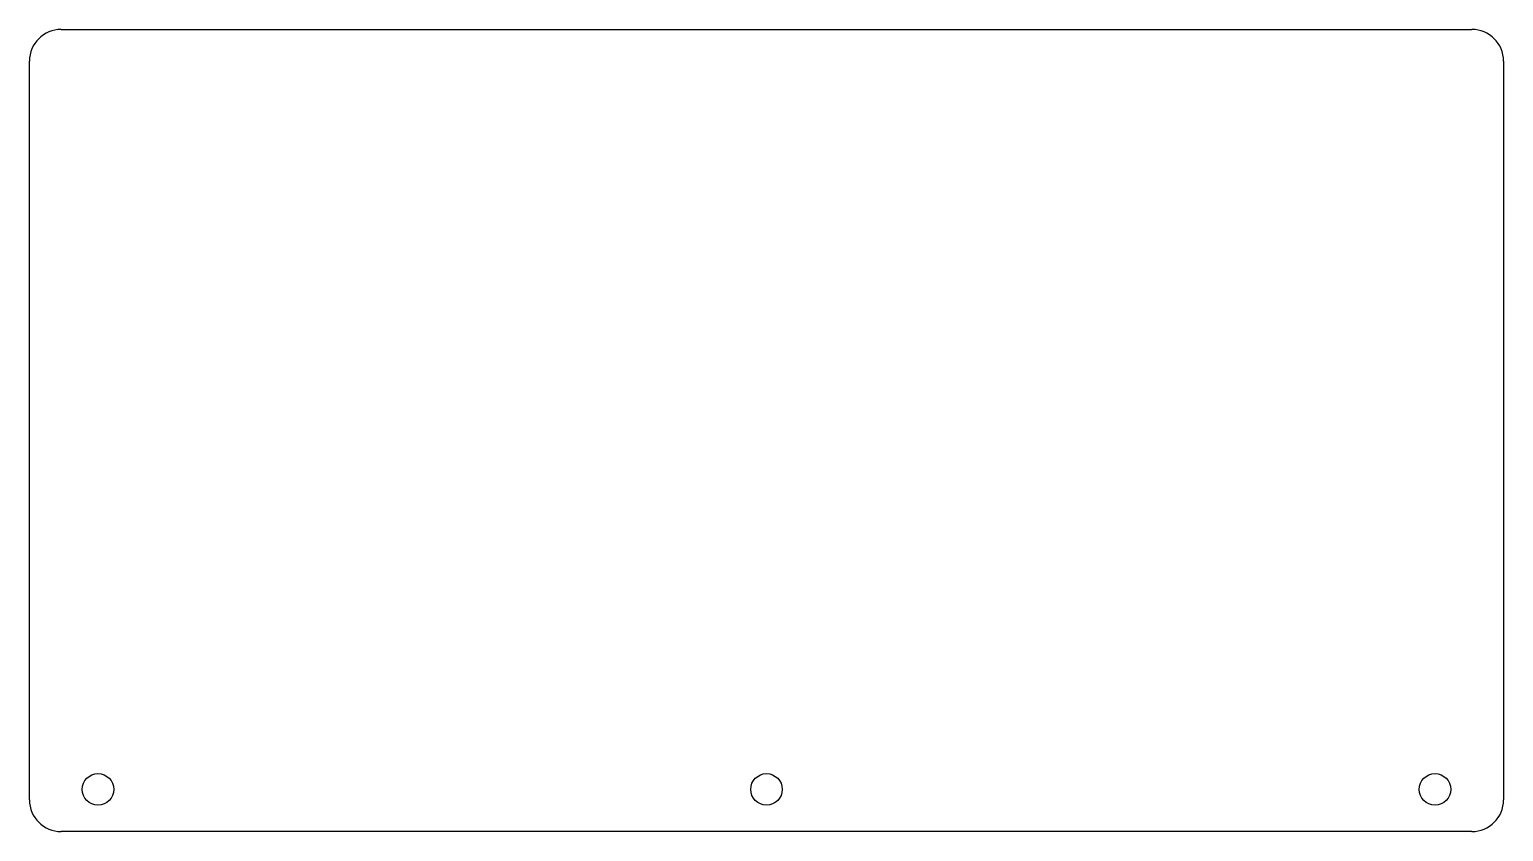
# Model space of a CAD drawing. Header units: millimetres. Extents: x -70 to 70, y 31 to 107.
import ezdxf

# ---------------------------------------------------------------- set-up
doc = ezdxf.new("R2010")
doc.units = ezdxf.units.MM

msp = doc.modelspace()

# ---------------------------------------------------------------- linework, layer by layer
at = {"color": 7, "linetype": 'Continuous', "lineweight": 25}
for p, q in [((-67, 107.15), (67, 107.15)), ((-70, 33.95), (-70, 104.15)), ((70, 104.15), (70, 33.95)), ((67, 30.95), (-67, 30.95))]:
    msp.add_line(p, q, dxfattribs=at)
for centre in [(-63.5, 34.95), (0, 34.95), (63.5, 34.95)]:
    msp.add_circle(centre, 1.5, dxfattribs=at)
for centre, start, end in [((-67, 104.15), 90, 180), ((67, 104.15), 0, 90), ((-67, 33.95), 180, 270), ((67, 33.95), 270, 0)]:
    msp.add_arc(centre, 3, start, end, dxfattribs=at)

doc.saveas('drawing.dxf')
